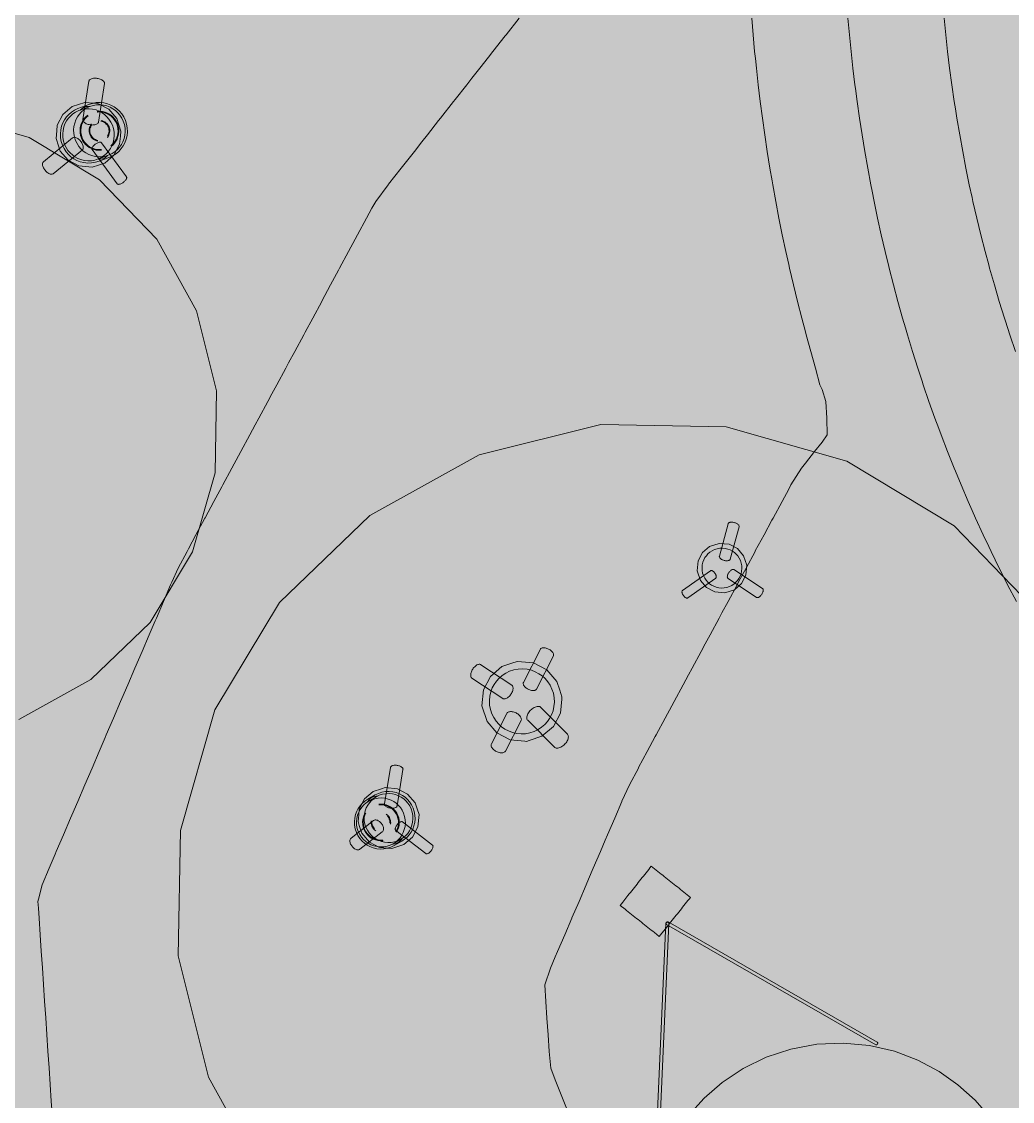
# Model space of a CAD drawing. Header units: millimetres. Extents: x -146962 to 322503, y -183624 to 284367.
# Drawn here: x 102194 to 108137, y 40599 to 47079 of the extents above; entities that cross this region are included whole.
import ezdxf

# ---------------------------------------------------------------- set-up
doc = ezdxf.new("R2010")
doc.units = ezdxf.units.MM
doc.layers.add('06_部屋の色', color=8, linetype='Continuous', lineweight=0)
doc.layers.add('30_敷地・外構', color=8, linetype='Continuous', lineweight=9)

msp = doc.modelspace()

# ---------------------------------------------------------------- hatches: boundary and pattern name
at = {"layer": '06_部屋の色', "true_color": 0xdde9cf}
msp.add_hatch(color=8, dxfattribs=at).paths.add_polyline_path([(83510.2, 29400.8), (83510.3, 31670.6), (83754.2, 32064.6), (83999.1, 32458.1), (84244.9, 32850.9), (84491.7, 33243.1), (84739.4, 33634.8), (84988.1, 34025.8), (85237.8, 34416.3), (85488.3, 34806.1), (85739.9, 35195.3), (85992.4, 35583.9), (86245.8, 35971.8), (86500.2, 36359.2), (86755.5, 36745.9), (87011.8, 37132), (87269, 37517.5), (87527.2, 37902.4), (87786.3, 38286.6), (88046.3, 38670.2), (88307.2, 39053.2), (88569.1, 39435.5), (88832, 39817.2), (89095.7, 40198.2), (89360.4, 40578.6), (89626, 40958.3), (89892.5, 41337.4), (90160, 41715.9), (90428.4, 42093.7), (90697.7, 42470.8), (90967.9, 42847.3), (91239, 43223.1), (91511.1, 43598.3), (91784.1, 43972.8), (92058, 44346.6), (92332.7, 44719.7), (92608.4, 45092.2), (92885.1, 45464), (93162.6, 45835.2), (93441, 46205.6), (93720.3, 46575.4), (94000.5, 46944.5), (94281.7, 47312.9), (94563.7, 47680.6), (94846.6, 48047.7), (95130.4, 48414), (95415.1, 48779.7), (95700.7, 49144.6), (95987.2, 49508.9), (96274.5, 49872.4), (96562.8, 50235.3), (96851.9, 50597.4), (97142, 50958.9), (97432.9, 51319.6), (97724.6, 51679.7), (98017.3, 52039), (98310.8, 52397.6), (98605.2, 52755.5), (98900.5, 53112.6), (99196.7, 53469.1), (99493.7, 53824.8), (99791.6, 54179.8), (100090.3, 54534), (100389.9, 54887.6), (100690.4, 55240.4), (100991.8, 55592.4), (101293.9, 55943.8), (101597, 56294.4), (101900.9, 56644.2), (102205.6, 56993.3), (102511.3, 57341.7), (102817.7, 57689.3), (103125, 58036.2), (103433.2, 58382.3), (103742.1, 58727.7), (104052, 59072.3), (104362.6, 59416.2), (104674.1, 59759.3), (104986.5, 60101.6), (105299.7, 60443.2), (105613.7, 60784), (105928.5, 61124.1), (106244.2, 61463.4), (106560.7, 61801.9), (106878, 62139.6), (107196.1, 62476.6), (107515.1, 62812.7), (107834.9, 63148.1), (108155.5, 63482.8), (108476.9, 63816.6), (108799.1, 64149.7), (109122.2, 64481.9), (109446, 64813.4), (109770.7, 65144.1), (110096.1, 65474), (110422.4, 65803.1), (110749.4, 66131.4), (111077.3, 66458.9), (111406, 66785.6), (111735.4, 67111.5), (112065.7, 67436.6), (112396.7, 67760.9), (112728.6, 68084.4), (113061.2, 68407.1), (113394.6, 68728.9), (113728.8, 69050), (114063.8, 69370.2), (114399.5, 69689.6), (114736, 70008.2), (115073.4, 70326), (115411.4, 70642.9), (115750.3, 70959.1), (116089.9, 71274.4), (116430.3, 71588.8), (116771.5, 71902.5), (117113.4, 72215.3), (117456.1, 72527.2), (117799.5, 72838.4), (118596.9, 72838.3), (118594.5, 29398.9)])
at = {"layer": '30_敷地・外構', "true_color": 0xcfe0b8}
for points in [[(100792.6, 46408.3), (101271.4, 46527.7), (101764.7, 46519.1), (102239, 46383.1), (102661.9, 46129), (103004.6, 45774.1), (103243.8, 45342.5), (103363.2, 44863.8), (103354.6, 44370.5), (103218.6, 43896.2), (102964.5, 43473.3), (102609.5, 43130.6), (102178, 42891.4), (101699.3, 42772), (101206, 42780.6), (100731.7, 42916.6), (100308.8, 43170.7), (99966, 43525.6), (99726.8, 43957.2), (99607.5, 44435.9), (99616.1, 44929.2), (99752.1, 45403.5), (100006.2, 45826.4), (100361.1, 46169.1)], [(104282.1, 44114.7), (104939.6, 44479.2), (105669.1, 44661.1), (106420.9, 44648), (107143.6, 44440.7), (107788, 44053.5), (108310.3, 43512.7), (108674.8, 42855.1), (108856.7, 42125.6), (108843.5, 41373.9), (108636.3, 40651.2), (108249.1, 40006.8), (107708.3, 39484.5), (107050.7, 39120), (106321.2, 38938.1), (105569.5, 38951.2), (104846.8, 39158.5), (104202.3, 39545.7), (103680.1, 40086.5), (103315.6, 40744.1), (103133.7, 41473.6), (103146.8, 42225.3), (103354, 42948), (103741.3, 43592.4)], [(105846.6, 41853.8), (105854.4, 41863.6), (105862.2, 41873.4), (105870, 41883.2), (105877.8, 41893), (105885.6, 41902.8), (105893.3, 41912.5), (105901.1, 41922.3), (105908.9, 41932.1), (105916.7, 41941.9), (105924.5, 41951.7), (105955.6, 41990.8), (105963.4, 42000.6), (105971.1, 42010.4), (106000.5, 41987), (106010.3, 41979.2), (106020.1, 41971.5), (106029.8, 41963.7), (106039.6, 41955.9), (106049.4, 41948.1), (106059.2, 41940.3), (106069, 41932.5), (106078.8, 41924.8), (106088.5, 41917), (106098.3, 41909.2), (106108.1, 41901.4), (106117.9, 41893.6), (106127.7, 41885.9), (106137.5, 41878.1), (106147.2, 41870.3), (106157, 41862.5), (106166.8, 41854.7), (106176.6, 41847), (106205.9, 41823.6), (106198.2, 41813.8), (106190.4, 41804), (106159.2, 41764.9), (106151.5, 41755.1), (106143.7, 41745.3), (106135.9, 41735.6), (106128.1, 41725.8), (106120.3, 41716), (106112.6, 41706.2), (106104.8, 41696.4), (106097, 41686.7), (106089.2, 41676.9), (106081.4, 41667.1), (106073.6, 41657.3), (106065.9, 41647.5), (106034.7, 41608.4), (106027, 41598.6), (106019.2, 41588.8), (105989.8, 41612.2), (105980, 41620), (105970.3, 41627.7), (105960.5, 41635.5), (105950.7, 41643.3), (105940.9, 41651.1), (105931.1, 41658.9), (105921.4, 41666.6), (105911.6, 41674.4), (105901.8, 41682.2), (105892, 41690), (105882.2, 41697.8), (105872.4, 41705.5), (105862.7, 41713.3), (105852.9, 41721.1), (105843.1, 41728.9), (105833.3, 41736.7), (105823.5, 41744.5), (105813.7, 41752.2), (105784.4, 41775.6), (105792.2, 41785.4), (105800, 41795.1), (105831.1, 41834.3), (105838.9, 41844.1)]]:
    msp.add_hatch(color=8, dxfattribs=at).paths.add_polyline_path(points)

# ---------------------------------------------------------------- linework, layer by layer
at = {"layer": '30_敷地・外構'}
for points in [[(102379, 40499.8), (102372.3, 40599.8), (102365.7, 40699.8), (102359, 40799.8), (102352.3, 40899.8), (102345.7, 40999.8), (102339, 41099.8), (102332.3, 41199.8), (102325.7, 41299.8), (102319, 41399.8), (102312.4, 41499.8), (102305.7, 41599.8), (102299, 41699.8), (102295.2, 41758), (102292.4, 41799.8), (102295.2, 41812.1), (102316.8, 41899.8), (102359.6, 41999.8), (102395.2, 42082.7), (102402.5, 42099.8), (102445.4, 42199.8), (102488.2, 42299.8), (102495.2, 42316), (102531.1, 42399.8), (102574, 42499.8), (102595.2, 42549.4), (102616.8, 42599.8), (102659.7, 42699.8), (102695.2, 42782.7), (102702.5, 42799.8), (102745.4, 42899.8), (102788.3, 42999.8), (102795.2, 43016), (102831.1, 43099.8), (102874, 43199.8), (102895.2, 43249.3), (102916.9, 43299.8), (102959.7, 43399.8), (102995.3, 43482.7), (103002.6, 43499.8), (103045.4, 43599.8), (103088.3, 43699.8), (103095.3, 43716), (103132.7, 43799.8), (103186.5, 43899.7), (103195.3, 43916.1), (103240.3, 43999.7), (103294.2, 44099.7), (103295.3, 44101.8), (103348, 44199.7), (103395.3, 44287.5), (103401.9, 44299.7), (103455.7, 44399.7), (103495.3, 44473.2), (103509.6, 44499.7), (103563.4, 44599.7), (103595.3, 44658.9), (103617.3, 44699.7), (103671.2, 44799.7), (103695.3, 44844.6), (103725, 44899.7), (103778.9, 44999.7), (103795.3, 45030.3), (103832.7, 45099.7), (103886.6, 45199.7), (103895.4, 45216), (103940.4, 45299.7), (103994.3, 45399.7), (103995.4, 45401.8), (104048.1, 45499.7), (104095.4, 45587.5), (104102, 45599.7), (104155.8, 45699.7), (104195.4, 45773.2), (104209.7, 45799.7), (104263.5, 45899.7), (104295.4, 45958.9), (104318.7, 45999.7), (104392.9, 46099.7), (104395.4, 46102.9), (104471.4, 46199.7), (104495.4, 46230.2), (104550, 46299.7), (104595.4, 46357.4), (104628.6, 46399.7), (104695.4, 46484.7), (104707.2, 46499.7), (104785.8, 46599.7), (104795.4, 46612), (104864.3, 46699.7), (104895.4, 46739.2), (104942.9, 46799.7), (104995.4, 46866.5), (105021.5, 46899.6), (105095.5, 46993.8), (105100.1, 46999.6), (105178.6, 47099.6)], [(105486.5, 40499.6), (105446.6, 40599.6), (105406.6, 40699.6), (105395.1, 40728.3), (105367.8, 40799.6), (105359, 40899.6), (105352.3, 40999.6), (105345.7, 41099.6), (105339, 41199.6), (105332.3, 41299.6), (105366.4, 41399.6), (105395.1, 41466.8), (105409.2, 41499.6), (105452.1, 41599.6), (105495, 41699.6), (105495.2, 41700.1), (105537.8, 41799.6), (105580.7, 41899.6), (105595.2, 41933.4), (105623.5, 41999.6), (105666.4, 42099.6), (105695.2, 42166.7), (105709.3, 42199.6), (105752.1, 42299.6), (105795, 42399.6), (105795.2, 42400.1), (105839.8, 42499.6), (105893.7, 42599.6), (105895.2, 42602.4), (105947.5, 42699.6), (105995.2, 42788.1), (106001.4, 42799.6), (106055.2, 42899.6), (106095.2, 42973.9), (106109.1, 42999.6), (106162.9, 43099.6), (106195.2, 43159.6), (106216.8, 43199.6), (106270.6, 43299.6), (106295.2, 43345.3), (106324.5, 43399.6), (106378.3, 43499.6), (106395.3, 43531), (106432.2, 43599.6), (106486, 43699.6), (106495.3, 43716.7), (106539.9, 43799.6), (106593.8, 43899.6), (106595.3, 43902.4), (106647.6, 43999.6), (106695.3, 44088.1), (106701.5, 44099.6), (106755.3, 44199.6), (106795.3, 44273.8), (106809.2, 44299.5), (106872.3, 44399.5), (106895.3, 44428.8), (106950.9, 44499.5), (106995.3, 44556.1), (107026.7, 44599.5), (107023.9, 44699.5), (107017.4, 44799.5), (106995.3, 44870.5), (106982.2, 44899.5), (106956.4, 44999.5), (106927.6, 45099.5), (106899.9, 45199.5), (106895.4, 45216.7), (106873.4, 45299.5), (106847.9, 45399.5), (106823.5, 45499.5), (106800.3, 45599.5), (106795.4, 45621.4), (106778, 45699.6), (106756.9, 45799.6), (106736.7, 45899.6), (106717.7, 45999.6), (106699.6, 46099.6), (106695.4, 46124.1), (106682.6, 46199.6), (106666.5, 46299.6), (106651.5, 46399.6), (106637.5, 46499.6), (106624.5, 46599.6), (106612.4, 46699.6), (106601.4, 46799.6), (106595.4, 46858.3), (106591.3, 46899.6), (106582.2, 46999.6), (106574, 47099.6)], [(108161, 43599.5), (108108.6, 43699.5), (108095.3, 43725.7), (108058.1, 43799.5), (108009.1, 43899.5), (107995.3, 43928.4), (107961.7, 43999.5), (107916, 44099.5), (107895.3, 44146), (107871.8, 44199.5), (107829, 44299.5), (107795.3, 44381.1), (107787.8, 44399.5), (107748, 44499.5), (107709.6, 44599.5), (107695.3, 44637.9), (107672.6, 44699.5), (107636.9, 44799.5), (107602.6, 44899.5), (107595.3, 44921.4), (107569.6, 44999.5), (107537.9, 45099.5), (107507.4, 45199.5), (107495.4, 45240.8), (107478.3, 45299.5), (107450.3, 45399.5), (107423.6, 45499.5), (107398, 45599.5), (107395.4, 45610.2), (107373.6, 45699.5), (107350.5, 45799.5), (107328.4, 45899.5), (107307.5, 45999.5), (107295.4, 46060.9), (107287.8, 46099.5), (107269.2, 46199.5), (107251.7, 46299.5), (107235.3, 46399.5), (107220, 46499.5), (107205.7, 46599.5), (107195.4, 46678), (107192.6, 46699.5), (107180.5, 46799.5), (107169.6, 46899.5), (107159.6, 46999.5), (107150.8, 47099.5)], [(108156.1, 45099.5), (108122.2, 45199.5), (108095.4, 45282.1), (108089.7, 45299.5), (108058.7, 45399.5), (108029, 45499.5), (108000.7, 45599.5), (107995.4, 45619.2), (107973.8, 45699.5), (107948.1, 45799.5), (107923.8, 45899.5), (107900.7, 45999.5), (107895.4, 46023.6), (107878.9, 46099.5), (107858.3, 46199.5), (107839, 46299.5), (107821, 46399.5), (107804.1, 46499.5), (107795.4, 46554.9), (107788.5, 46599.5), (107774, 46699.5), (107760.8, 46799.5), (107748.7, 46899.5), (107737.8, 46999.5), (107728, 47099.5)], [(102593.5, 46462), (102587.8, 46463.9), (102582.4, 46466.2), (102577.3, 46468.8), (102572.8, 46471.8), (102568.9, 46475), (102565.9, 46478.3), (102563.6, 46481.7), (102562.2, 46485), (102561.6, 46488.1), (102561.7, 46491.1), (102597.9, 46721.3), (102598.7, 46724.2), (102600.2, 46727), (102602.5, 46729.7), (102605.7, 46732.2), (102609.6, 46734.5), (102614.3, 46736.3), (102619.5, 46737.7), (102625.1, 46738.7), (102631, 46739.2), (102637, 46739.3), (102642.8, 46738.9), (102648.5, 46738.2), (102654.1, 46737.2), (102659.8, 46735.7), (102665.5, 46733.8), (102670.9, 46731.5), (102676, 46728.9), (102680.5, 46725.9), (102684.4, 46722.7), (102687.4, 46719.4), (102689.7, 46716.1), (102691.1, 46712.7), (102691.7, 46709.6), (102691.6, 46706.6), (102655.4, 46476.4), (102654.6, 46473.5), (102653.1, 46470.7), (102650.8, 46468), (102647.6, 46465.5), (102643.7, 46463.3), (102639, 46461.4), (102633.8, 46460), (102628.2, 46459), (102622.3, 46458.5), (102616.3, 46458.4), (102610.5, 46458.8), (102604.8, 46459.5), (102599.2, 46460.5), (102593.5, 46462)], [(102442.4, 46521.5), (102498, 46569.3), (102573.3, 46594), (102652.3, 46586.8), (102717.1, 46552.8), (102764.9, 46497.2), (102764.9, 46497.2), (102789.7, 46421.9), (102786.9, 46391.9), (102782.5, 46342.9), (102748.4, 46278.1), (102692.9, 46230.3), (102617.5, 46205.5), (102538.6, 46212.7), (102538.6, 46212.7), (102473.7, 46246.8), (102425.9, 46302.3), (102415.6, 46333.8), (102401.2, 46377.7), (102405.3, 46423.4), (102408.4, 46456.6), (102442.4, 46521.5)], [(102434.6, 46450.7), (102442.4, 46471.3), (102452.3, 46490.1), (102464, 46506.7), (102477.6, 46521.8), (102493.5, 46535.7), (102511.8, 46547.7), (102532.1, 46557.5), (102597.5, 46581.4), (102619.3, 46588.4), (102642.1, 46592.5), (102665.3, 46593.3), (102688.1, 46590.9), (102710, 46585.6), (102730.5, 46577.6), (102749.2, 46567.4), (102765.8, 46555.5), (102780.8, 46541.6), (102794.7, 46525.4), (102806.8, 46506.8), (102816.7, 46486.3), (102823.8, 46464.3), (102828, 46441.2), (102829, 46417.9), (102826.8, 46394.8), (102821.7, 46372.7), (102814, 46352.1), (102804, 46333.3), (102792.3, 46316.7), (102778.8, 46301.6), (102762.8, 46287.7), (102744.5, 46275.7), (102724.3, 46265.9), (102658.8, 46242), (102637, 46235), (102614.2, 46230.9), (102591.1, 46230.1), (102568.2, 46232.5), (102546.3, 46237.8), (102525.8, 46245.8), (102507.1, 46256), (102490.5, 46267.9), (102475.5, 46281.8), (102461.6, 46298), (102449.5, 46316.6), (102439.7, 46337.1), (102432.5, 46359.1), (102428.3, 46382.2), (102427.3, 46405.5), (102429.5, 46428.6), (102434.6, 46450.7)], [(102474.5, 46498.2), (102487, 46512), (102501.7, 46524.8), (102518.5, 46535.9), (102537.1, 46544.9), (102602.6, 46568.7), (102622.7, 46575.2), (102643.6, 46578.9), (102664.9, 46579.7), (102685.9, 46577.5), (102706.1, 46572.6), (102725, 46565.3), (102742.1, 46555.9), (102757.4, 46544.9), (102771.2, 46532.2), (102784, 46517.2), (102795.1, 46500.2), (102804.2, 46481.3), (102810.8, 46461), (102814.6, 46439.8), (102815.6, 46418.3), (102813.6, 46397.1), (102808.9, 46376.8), (102801.7, 46357.8), (102792.6, 46340.6), (102781.8, 46325.2), (102769.3, 46311.4), (102754.6, 46298.6), (102737.8, 46287.5), (102719.2, 46278.5), (102653.7, 46254.7), (102633.7, 46248.2), (102612.7, 46244.4), (102591.4, 46243.7), (102570.4, 46245.9), (102550.2, 46250.8), (102531.4, 46258.1), (102514.2, 46267.5), (102498.9, 46278.5), (102485.1, 46291.2), (102472.3, 46306.2), (102461.2, 46323.2), (102452.1, 46342.1), (102445.5, 46362.4), (102441.7, 46383.6), (102440.8, 46405.1), (102442.8, 46426.3), (102447.5, 46446.6), (102454.6, 46465.6), (102463.8, 46482.8), (102474.5, 46498.2)], [(102640.6, 46548.8), (102620.4, 46553.7), (102599.4, 46555.9), (102578.1, 46555.1), (102576.6, 46554.8), (102567.2, 46548.6), (102552.5, 46535.9), (102540, 46522), (102529.2, 46506.7), (102520.1, 46489.4), (102513, 46470.4), (102508.2, 46450.1), (102506.3, 46428.9), (102507.2, 46407.4), (102511, 46386.2), (102517.6, 46365.9), (102526.7, 46347), (102537.8, 46330), (102550.6, 46315), (102564.4, 46302.3), (102579.7, 46291.4), (102596.8, 46282), (102615.7, 46274.6), (102635.9, 46269.7), (102656.9, 46267.5), (102678.2, 46268.3), (102679.7, 46268.6), (102689.1, 46274.8), (102703.9, 46287.5), (102716.3, 46301.4), (102727.1, 46316.7), (102736.2, 46334), (102743.4, 46353), (102748.1, 46373.3), (102750.1, 46394.5), (102749.2, 46416), (102745.3, 46437.2), (102738.7, 46457.5), (102729.6, 46476.4), (102718.5, 46493.4), (102705.8, 46508.4), (102691.9, 46521.1), (102676.6, 46532), (102659.5, 46541.4), (102640.6, 46548.8)], [(102559, 46559.5), (102546.1, 46548.3), (102546.1, 46548.2), (102603.5, 46569.1), (102599.8, 46569.4), (102576.6, 46568.6), (102571.5, 46567.7), (102559, 46559.5)], [(102647.9, 46540.1), (102648.4, 46540.3), (102664.4, 46540.8), (102680.1, 46539.2), (102695.2, 46535.5), (102709.4, 46530), (102722.3, 46523), (102733.7, 46514.7), (102744.1, 46505.2), (102753.7, 46494), (102762, 46481.2), (102768.8, 46467), (102773.8, 46451.8), (102776.6, 46435.9), (102777.3, 46419.8), (102775.8, 46403.9), (102772.3, 46388.7), (102767, 46374.4), (102760.1, 46361.5), (102752, 46350), (102742.7, 46339.6), (102731.6, 46330), (102731.2, 46329.9), (102742.2, 46339.4), (102751.6, 46349.8), (102759.6, 46361.3), (102766.5, 46374.3), (102771.9, 46388.5), (102775.4, 46403.7), (102776.9, 46419.6), (102776.2, 46435.8), (102773.3, 46451.7), (102768.4, 46466.9), (102761.6, 46481), (102753.2, 46493.8), (102743.7, 46505), (102733.3, 46514.6), (102721.8, 46522.8), (102708.9, 46529.8), (102694.8, 46535.4), (102679.7, 46539), (102663.9, 46540.7), (102647.9, 46540.1)], [(102648.4, 46536.1), (102648.8, 46536.3), (102664.2, 46536.8), (102679.5, 46535.3), (102694.1, 46531.7), (102707.8, 46526.4), (102720.2, 46519.6), (102731.2, 46511.6), (102741.3, 46502.4), (102750.5, 46491.6), (102758.6, 46479.2), (102765.2, 46465.6), (102769.9, 46450.9), (102772.7, 46435.5), (102773.4, 46419.9), (102771.9, 46404.6), (102768.5, 46389.9), (102763.4, 46376.1), (102756.7, 46363.6), (102748.9, 46352.5), (102739.9, 46342.5), (102729.2, 46333.2), (102728.8, 46333.1), (102739.5, 46342.3), (102748.5, 46352.3), (102756.3, 46363.4), (102762.9, 46375.9), (102768.1, 46389.7), (102771.5, 46404.4), (102772.9, 46419.8), (102772.3, 46435.4), (102769.5, 46450.7), (102764.7, 46465.4), (102758.1, 46479.1), (102750.1, 46491.4), (102740.8, 46502.3), (102730.8, 46511.5), (102719.8, 46519.4), (102707.3, 46526.2), (102693.6, 46531.5), (102679, 46535.1), (102663.8, 46536.7), (102648.4, 46536.1)], [(101764.7, 46519.1), (102239, 46383.1), (102661.9, 46129), (103004.6, 45774.1), (103243.8, 45342.5), (103363.2, 44863.8), (103354.6, 44370.5), (103218.6, 43896.2), (102964.5, 43473.3), (102609.5, 43130.6), (102178, 42891.4)], [(102562.2, 46485.9), (102570.2, 46497.4), (102579.6, 46507.8), (102590.6, 46517.4), (102591.1, 46517.5), (102580, 46508), (102570.7, 46497.6), (102562.6, 46486.1), (102555.7, 46473.1), (102550.4, 46458.9), (102546.8, 46443.6), (102545.4, 46427.7), (102546, 46411.6), (102548.9, 46395.7), (102553.9, 46380.5), (102560.7, 46366.3), (102569, 46353.6), (102578.6, 46342.3), (102589, 46332.8), (102600.4, 46324.6), (102613.3, 46317.5), (102627.4, 46312), (102642.6, 46308.3), (102658.3, 46306.7), (102674.3, 46307.3), (102673.9, 46307.1), (102657.9, 46306.5), (102642.1, 46308.2), (102627, 46311.9), (102612.9, 46317.4), (102600, 46324.4), (102588.5, 46332.6), (102578.2, 46342.2), (102568.6, 46353.4), (102560.2, 46366.2), (102553.4, 46380.3), (102548.5, 46395.6), (102545.6, 46411.5), (102544.9, 46427.6), (102546.4, 46443.5), (102549.9, 46458.7), (102555.3, 46473), (102562.2, 46485.9)], [(102558.9, 46471.3), (102565.5, 46483.8), (102573.3, 46494.9), (102582.4, 46504.9), (102593, 46514.2), (102593.5, 46514.3), (102582.8, 46505.1), (102573.7, 46495), (102566, 46483.9), (102559.3, 46471.4), (102554.2, 46457.7), (102550.8, 46443), (102549.3, 46427.6), (102550, 46412), (102552.8, 46396.7), (102557.5, 46382), (102564.1, 46368.3), (102572.2, 46356), (102581.4, 46345.1), (102591.5, 46335.9), (102602.5, 46328), (102614.9, 46321.2), (102628.6, 46315.8), (102643.2, 46312.3), (102658.4, 46310.7), (102673.9, 46311.2), (102673.4, 46311.1), (102658, 46310.5), (102642.8, 46312.1), (102628.2, 46315.7), (102614.5, 46321), (102602.1, 46327.8), (102591, 46335.7), (102581, 46345), (102571.7, 46355.8), (102563.7, 46368.1), (102557.1, 46381.8), (102552.3, 46396.5), (102549.5, 46411.9), (102548.9, 46427.4), (102550.3, 46442.8), (102553.7, 46457.5), (102558.9, 46471.3)], [(102601.7, 46442.3), (102604.6, 46449.9), (102608.2, 46456.8), (102612.5, 46463), (102613, 46463.1), (102608.7, 46457), (102605, 46450.1), (102602.2, 46442.5), (102600.3, 46434.4), (102599.5, 46425.9), (102599.9, 46417.3), (102601.4, 46408.8), (102604, 46400.7), (102607.7, 46393.1), (102612.1, 46386.3), (102617.2, 46380.3), (102622.8, 46375.3), (102628.9, 46370.9), (102635.7, 46367.1), (102643.3, 46364.2), (102651.3, 46362.2), (102650.9, 46362), (102642.8, 46364), (102635.3, 46367), (102628.4, 46370.7), (102622.3, 46375.1), (102616.8, 46380.2), (102611.7, 46386.2), (102607.2, 46393), (102603.6, 46400.5), (102600.9, 46408.7), (102599.4, 46417.1), (102599, 46425.7), (102599.8, 46434.2), (102601.7, 46442.3)], [(102691.8, 46473.3), (102697.5, 46469.2), (102702.7, 46464.4), (102707.4, 46458.8), (102711.6, 46452.4), (102715, 46445.4), (102717.5, 46437.8), (102718.9, 46429.8), (102719.3, 46421.8), (102718.5, 46413.9), (102716.7, 46406.2), (102714.1, 46399.1), (102710.6, 46392.7), (102710.2, 46392.5), (102713.6, 46399), (102716.3, 46406.1), (102718.1, 46413.7), (102718.8, 46421.6), (102718.5, 46429.7), (102717, 46437.6), (102714.6, 46445.2), (102711.2, 46452.3), (102707, 46458.7), (102702.2, 46464.3), (102697, 46469), (102691.3, 46473.1), (102684.9, 46476.6), (102677.8, 46479.4), (102670.3, 46481.2), (102670.7, 46481.4), (102678.3, 46479.6), (102685.3, 46476.8), (102691.8, 46473.3)], [(102671.4, 46485.3), (102679.4, 46483.4), (102687, 46480.4), (102693.8, 46476.7), (102699.9, 46472.3), (102705.5, 46467.2), (102710.6, 46461.2), (102715, 46454.4), (102718.7, 46446.9), (102721.3, 46438.7), (102722.8, 46430.3), (102723.2, 46421.7), (102722.4, 46413.2), (102720.5, 46405), (102717.7, 46397.5), (102714, 46390.5), (102709.7, 46384.4), (102709.3, 46384.3), (102713.6, 46390.4), (102717.2, 46397.3), (102720.1, 46404.9), (102722, 46413), (102722.8, 46421.5), (102722.4, 46430.1), (102720.9, 46438.6), (102718.2, 46446.7), (102714.6, 46454.2), (102710.1, 46461.1), (102705, 46467), (102699.5, 46472.1), (102693.4, 46476.5), (102686.5, 46480.3), (102679, 46483.2), (102670.9, 46485.2), (102671.4, 46485.3)], [(102603.7, 46433.5), (102605.5, 46441.1), (102608.2, 46448.2), (102611.6, 46454.7), (102612.1, 46454.9), (102608.6, 46448.4), (102606, 46441.3), (102604.2, 46433.7), (102603.4, 46425.8), (102603.8, 46417.7), (102605.2, 46409.8), (102607.7, 46402.2), (102611.1, 46395.1), (102615.3, 46388.7), (102620, 46383.1), (102625.2, 46378.4), (102630.9, 46374.3), (102637.4, 46370.7), (102644.4, 46368), (102652, 46366.1), (102651.5, 46366), (102644, 46367.8), (102636.9, 46370.6), (102630.5, 46374.1), (102624.8, 46378.2), (102619.6, 46383), (102614.8, 46388.6), (102610.6, 46394.9), (102607.3, 46402), (102604.8, 46409.6), (102603.3, 46417.5), (102603, 46425.6), (102603.7, 46433.5)], [(102502.9, 46383.2), (102505.8, 46384.3), (102509.3, 46384.7), (102513.3, 46384.5), (102517.6, 46383.6), (102522.2, 46382), (102526.9, 46379.6), (102531.7, 46376.7), (102536.3, 46373.3), (102540.7, 46369.4), (102544.7, 46365.4), (102548.4, 46361.2), (102551.8, 46356.8), (102555, 46352), (102557.9, 46347), (102560.3, 46341.8), (102562.3, 46336.5), (102563.6, 46331.4), (102564.3, 46326.6), (102564.4, 46322.2), (102563.8, 46318.3), (102562.7, 46315), (102561, 46312.3), (102559, 46310.1), (102383.4, 46166.1), (102380.9, 46164.5), (102377.9, 46163.4), (102374.4, 46163), (102370.5, 46163.2), (102366.2, 46164.1), (102361.6, 46165.7), (102356.9, 46168), (102352.1, 46171), (102347.5, 46174.4), (102343.1, 46178.2), (102339.1, 46182.3), (102335.4, 46186.5), (102332, 46190.9), (102328.8, 46195.7), (102325.9, 46200.7), (102323.5, 46205.9), (102321.5, 46211.1), (102320.1, 46216.2), (102319.4, 46221.1), (102319.4, 46225.5), (102320, 46229.4), (102321.1, 46232.7), (102322.7, 46235.4), (102324.8, 46237.5), (102500.4, 46381.6), (102502.9, 46383.2)], [(102616.5, 46319.1), (102617.5, 46322.1), (102619.2, 46325.2), (102621.3, 46328.5), (102623.9, 46331.8), (102626.8, 46335), (102629.9, 46338.1), (102633.2, 46340.9), (102636.5, 46343.5), (102640, 46345.9), (102643.7, 46348.1), (102647.6, 46350.2), (102651.5, 46352), (102655.5, 46353.5), (102659.2, 46354.5), (102662.7, 46355.1), (102665.8, 46355.2), (102668.6, 46354.9), (102670.8, 46354.2), (102672.6, 46353.2), (102673.9, 46351.8), (102823.4, 46147.2), (102824.2, 46145.5), (102824.7, 46143.5), (102824.7, 46141.2), (102824.1, 46138.5), (102823.1, 46135.5), (102821.4, 46132.4), (102819.3, 46129.1), (102816.7, 46125.8), (102813.8, 46122.6), (102810.7, 46119.6), (102807.4, 46116.7), (102804.1, 46114.1), (102800.6, 46111.7), (102796.9, 46109.5), (102793, 46107.4), (102789.1, 46105.6), (102785.1, 46104.2), (102781.4, 46103.1), (102777.9, 46102.5), (102774.8, 46102.4), (102772, 46102.7), (102769.8, 46103.4), (102768, 46104.5), (102766.7, 46105.8), (102617.2, 46310.5), (102616.4, 46312.1), (102615.9, 46314.1), (102615.9, 46316.5), (102616.5, 46319.1)], [(102652.8, 46254.3), (102656.5, 46254), (102679.7, 46254.8), (102684.9, 46255.7), (102697.3, 46263.9), (102710.2, 46275.1), (102710.2, 46275.2), (102652.8, 46254.3)], [(104282.1, 44114.7), (104939.6, 44479.2), (105669.1, 44661.1), (106420.9, 44648), (107143.6, 44440.7), (107788, 44053.5), (108310.3, 43512.7), (108674.8, 42855.1), (108856.7, 42125.6), (108843.5, 41373.9), (108636.3, 40651.2), (108249.1, 40006.8)], [(103680.1, 40086.5), (103315.6, 40744.1), (103133.7, 41473.6), (103146.8, 42225.3), (103354, 42948), (103741.3, 43592.4), (104282.1, 44114.7)], [(106403.8, 43846.7), (106399.9, 43848.2), (106396, 43850), (106392.4, 43852), (106389, 43854.3), (106386, 43856.7), (106383.5, 43859.2), (106381.6, 43861.8), (106380.3, 43864.3), (106379.6, 43866.8), (106379.4, 43869.1), (106379.7, 43871.1), (106432.2, 44065.1), (106433, 44067.1), (106434.3, 44068.9), (106436.1, 44070.7), (106438.6, 44072.2), (106441.5, 44073.4), (106444.9, 44074.4), (106448.7, 44075), (106452.8, 44075.2), (106457, 44075.1), (106461.2, 44074.7), (106465.4, 44074), (106469.3, 44073.1), (106473.2, 44071.9), (106477.1, 44070.4), (106481, 44068.6), (106484.7, 44066.6), (106488.1, 44064.3), (106491, 44061.9), (106493.5, 44059.4), (106495.4, 44056.8), (106496.7, 44054.3), (106497.5, 44051.8), (106497.7, 44049.6), (106497.4, 44047.5), (106444.8, 43853.5), (106444.1, 43851.5), (106442.8, 43849.7), (106440.9, 43847.9), (106438.5, 43846.4), (106435.5, 43845.2), (106432.1, 43844.2), (106428.3, 43843.6), (106424.2, 43843.4), (106420, 43843.5), (106415.8, 43843.9), (106411.7, 43844.6), (106407.7, 43845.5), (106403.8, 43846.7)], [(106320.7, 43929.2), (106378.4, 43948.1), (106438.7, 43942.6), (106488.3, 43916.6), (106524.9, 43874.1), (106524.9, 43874.1), (106543.8, 43816.5), (106540.4, 43779.4), (106538.3, 43756.1), (106512.3, 43706.5), (106469.8, 43670), (106412.2, 43651), (106351.8, 43656.5), (106302.2, 43682.6), (106265.7, 43725), (106246.7, 43782.6), (106252.2, 43843), (106278.3, 43892.6), (106320.7, 43929.2)], [(106293.4, 43862.2), (106301.7, 43874), (106311.3, 43884.7), (106322.7, 43894.6), (106335.7, 43903.3), (106350, 43910.3), (106365.5, 43915.4), (106381.7, 43918.4), (106398.2, 43919.1), (106414.4, 43917.6), (106430, 43914), (106444.6, 43908.5), (106457.9, 43901.5), (106469.7, 43893.2), (106480.5, 43883.5), (106490.3, 43872.2), (106499, 43859.2), (106506, 43844.8), (106511.1, 43829.3), (106514.1, 43813.1), (106514.8, 43796.7), (106513.3, 43780.4), (106509.7, 43764.8), (106504.2, 43750.2), (106497.2, 43736.9), (106488.9, 43725.1), (106479.2, 43714.4), (106467.9, 43704.5), (106454.9, 43695.9), (106440.5, 43688.9), (106425, 43683.7), (106408.8, 43680.7), (106392.4, 43680), (106376.1, 43681.5), (106360.5, 43685.1), (106345.9, 43690.6), (106332.6, 43697.7), (106320.8, 43706), (106310.1, 43715.6), (106300.2, 43727), (106291.6, 43739.9), (106284.6, 43754.3), (106279.4, 43769.8), (106276.4, 43786), (106275.7, 43802.5), (106277.2, 43818.7), (106280.8, 43834.3), (106286.3, 43848.9), (106293.4, 43862.2)], [(106155.1, 43658), (106155.5, 43660.1), (106156.2, 43662), (106157.1, 43663.4), (106158.2, 43664.4), (106326.6, 43784), (106328, 43784.8), (106329.6, 43785.2), (106331.5, 43785.2), (106333.7, 43784.8), (106336.1, 43784), (106338.6, 43782.8), (106341.1, 43781.2), (106343.7, 43779.2), (106346.2, 43777), (106348.6, 43774.5), (106350.8, 43771.9), (106352.7, 43769.3), (106354.5, 43766.6), (106356.2, 43763.7), (106357.8, 43760.7), (106359.1, 43757.6), (106360.1, 43754.5), (106360.8, 43751.5), (106361.1, 43748.8), (106361.1, 43746.3), (106360.7, 43744.1), (106360.1, 43742.3), (106359.1, 43740.9), (106358, 43739.8), (106189.6, 43620.2), (106188.3, 43619.5), (106186.6, 43619.1), (106184.7, 43619.1), (106182.5, 43619.4), (106180.2, 43620.2), (106177.7, 43621.5), (106175.1, 43623.1), (106172.5, 43625.1), (106170, 43627.3), (106167.6, 43629.7), (106165.5, 43632.3), (106163.5, 43634.9), (106161.7, 43637.6), (106160, 43640.5), (106158.5, 43643.6), (106157.2, 43646.7), (106156.1, 43649.7), (106155.5, 43652.7), (106155.1, 43655.5), (106155.1, 43658)], [(106427.1, 43747.6), (106427.4, 43751), (106428, 43754.6), (106429, 43758.3), (106430.4, 43762.1), (106432.1, 43765.8), (106434, 43769.3), (106436, 43772.6), (106438.2, 43775.8), (106440.8, 43778.9), (106443.5, 43781.9), (106446.4, 43784.6), (106449.5, 43787), (106452.5, 43789), (106455.5, 43790.5), (106458.4, 43791.5), (106461.1, 43791.9), (106463.4, 43791.9), (106465.5, 43791.4), (106467.3, 43790.5), (106637.7, 43677.6), (106639.2, 43676.3), (106640.5, 43674.6), (106641.5, 43672.4), (106642.1, 43669.8), (106642.3, 43666.8), (106642, 43663.4), (106641.4, 43659.8), (106640.4, 43656.1), (106639, 43652.3), (106637.3, 43648.6), (106635.4, 43645.1), (106633.4, 43641.8), (106631.2, 43638.6), (106628.7, 43635.5), (106625.9, 43632.6), (106623, 43629.8), (106619.9, 43627.4), (106616.9, 43625.4), (106613.9, 43623.9), (106611, 43622.9), (106608.3, 43622.5), (106606, 43622.5), (106603.9, 43623), (106602.1, 43623.9), (106431.7, 43736.8), (106430.2, 43738.1), (106428.9, 43739.8), (106428, 43742), (106427.4, 43744.6), (106427.1, 43747.6)], [(105306, 43313.3), (105307.5, 43315.6), (105309.7, 43317.6), (105312.5, 43319.4), (105316, 43320.7), (105320.1, 43321.5), (105324.7, 43321.8), (105329.7, 43321.5), (105334.9, 43320.8), (105340.3, 43319.5), (105345.5, 43317.8), (105350.6, 43315.8), (105355.4, 43313.6), (105360, 43311), (105364.6, 43308.1), (105369.1, 43304.8), (105373.2, 43301.2), (105376.9, 43297.5), (105380, 43293.6), (105382.5, 43289.6), (105384.2, 43285.8), (105385.2, 43282.2), (105385.5, 43278.9), (105385.1, 43276), (105384.2, 43273.4), (105282.1, 43073.2), (105280.5, 43070.9), (105278.4, 43068.9), (105275.5, 43067.2), (105272, 43065.9), (105267.9, 43065), (105263.3, 43064.8), (105258.3, 43065), (105253.1, 43065.8), (105247.7, 43067), (105242.5, 43068.7), (105237.4, 43070.7), (105232.6, 43072.9), (105228, 43075.5), (105223.4, 43078.4), (105219, 43081.7), (105214.8, 43085.3), (105211.1, 43089.1), (105208, 43093), (105205.5, 43096.9), (105203.8, 43100.7), (105202.8, 43104.3), (105202.5, 43107.6), (105202.9, 43110.5), (105203.8, 43113.1), (105306, 43313.3)], [(104887.9, 43155.7), (104888, 43160.9), (104888.8, 43166.4), (104890.2, 43172.1), (104892.2, 43177.9), (104894.6, 43183.5), (104897.4, 43188.8), (104900.5, 43193.8), (104903.8, 43198.6), (104907.7, 43203.3), (104911.9, 43207.7), (104916.4, 43211.8), (104921.1, 43215.4), (104925.8, 43218.3), (104930.5, 43220.4), (104935, 43221.8), (104939.2, 43222.4), (104943, 43222.2), (104946.4, 43221.4), (104949.2, 43219.9), (105134.3, 43098), (105136.7, 43096), (105138.9, 43093.2), (105140.5, 43089.8), (105141.6, 43085.7), (105142.2, 43081), (105142, 43075.9), (105141.2, 43070.3), (105139.8, 43064.6), (105137.9, 43058.9), (105135.4, 43053.3), (105132.6, 43047.9), (105129.6, 43042.9), (105126.2, 43038.1), (105122.4, 43033.4), (105118.2, 43029), (105113.7, 43024.9), (105109, 43021.3), (105104.2, 43018.4), (105099.5, 43016.3), (105095, 43014.9), (105090.8, 43014.3), (105087, 43014.5), (105083.6, 43015.3), (105080.8, 43016.8), (104895.7, 43138.7), (104893.3, 43140.8), (104891.2, 43143.5), (104889.5, 43146.9), (104888.4, 43151), (104887.9, 43155.7)], [(105074.8, 43209), (105147.1, 43232.8), (105167.9, 43239.6), (105265.4, 43230.7), (105345.6, 43188.6), (105404.6, 43120), (105422.1, 43066.8), (105435.2, 43027), (105433.9, 43012.7), (105426.3, 42929.4), (105384.2, 42849.3), (105315.6, 42790.3), (105239.1, 42765.1), (105222.6, 42759.7), (105211.8, 42760.7), (105125, 42768.6), (105044.9, 42810.6), (104985.9, 42879.2), (104955.3, 42972.3), (104964.2, 43069.8), (105006.2, 43150), (105074.8, 43209)], [(105029.1, 43101.8), (105042.6, 43121), (105058.3, 43138.5), (105076.9, 43154.6), (105098, 43168.7), (105121.5, 43180.2), (105146.7, 43188.5), (105173.2, 43193.4), (105200, 43194.6), (105226.5, 43192.1), (105251.9, 43186.2), (105275.7, 43177.3), (105297.4, 43165.7), (105316.6, 43152.2), (105334.1, 43136.5), (105350.2, 43118), (105364.3, 43096.8), (105375.7, 43073.4), (105384.1, 43048.1), (105389, 43021.7), (105390.2, 42994.9), (105387.7, 42968.4), (105381.8, 42942.9), (105372.8, 42919.2), (105361.3, 42897.5), (105347.8, 42878.2), (105332.1, 42860.8), (105313.6, 42844.7), (105292.4, 42830.6), (105269, 42819.1), (105243.7, 42810.8), (105217.3, 42805.9), (105190.5, 42804.7), (105164, 42807.2), (105138.5, 42813.1), (105114.8, 42822), (105093.1, 42833.5), (105073.8, 42847), (105056.4, 42862.7), (105040.3, 42881.3), (105026.2, 42902.4), (105014.7, 42925.9), (105006.4, 42951.1), (105001.5, 42977.6), (105000.3, 43004.4), (105002.8, 43030.9), (105008.7, 43056.3), (105017.6, 43080.1), (105029.1, 43101.8)], [(105224.2, 42901.8), (105224.7, 42907.2), (105226, 42913), (105228.1, 42919), (105231, 42925.1), (105234.5, 42931), (105238.5, 42936.7), (105242.8, 42942), (105247.4, 42946.9), (105252.3, 42951.4), (105257.7, 42955.7), (105263.4, 42959.6), (105269.4, 42963.1), (105275.5, 42965.9), (105281.5, 42967.9), (105287.3, 42969.2), (105292.7, 42969.6), (105297.6, 42969.2), (105301.9, 42968), (105305.5, 42966.2), (105308.3, 42963.8), (105468.4, 42802), (105470.7, 42799.1), (105472.5, 42795.5), (105473.6, 42791.2), (105474, 42786.3), (105473.5, 42780.9), (105472.2, 42775.1), (105470.1, 42769.1), (105467.2, 42763.1), (105463.7, 42757.1), (105459.7, 42751.4), (105455.4, 42746.1), (105450.8, 42741.3), (105445.9, 42736.7), (105440.6, 42732.4), (105434.8, 42728.5), (105428.8, 42725.1), (105422.7, 42722.3), (105416.7, 42720.2), (105410.9, 42719), (105405.5, 42718.6), (105400.6, 42719), (105396.3, 42720.1), (105392.8, 42722), (105389.9, 42724.3), (105229.8, 42886.1), (105227.5, 42889.1), (105225.7, 42892.7), (105224.6, 42896.9), (105224.2, 42901.8)], [(105010.7, 42734.4), (105010.5, 42738.2), (105011, 42741.7), (105012.2, 42744.8), (105105.2, 42927.6), (105106.9, 42930.4), (105109.4, 42932.9), (105112.7, 42935), (105116.6, 42936.7), (105121.2, 42937.8), (105126.3, 42938.4), (105131.8, 42938.3), (105137.6, 42937.6), (105143.4, 42936.4), (105149.2, 42934.7), (105154.7, 42932.6), (105159.9, 42930.2), (105164.9, 42927.4), (105169.9, 42924.2), (105174.7, 42920.5), (105179.1, 42916.5), (105183.1, 42912.2), (105186.4, 42907.8), (105188.9, 42903.4), (105190.7, 42899), (105191.7, 42894.8), (105191.8, 42891), (105191.3, 42887.5), (105190.1, 42884.4), (105097.2, 42701.6), (105095.4, 42698.8), (105092.9, 42696.3), (105089.7, 42694.2), (105085.8, 42692.5), (105081.2, 42691.4), (105076.1, 42690.8), (105070.6, 42690.9), (105064.8, 42691.6), (105058.9, 42692.8), (105053.2, 42694.5), (105047.6, 42696.6), (105042.4, 42699), (105037.4, 42701.8), (105032.4, 42705), (105027.7, 42708.7), (105023.2, 42712.7), (105019.3, 42716.9), (105016, 42721.4), (105013.4, 42725.8), (105011.6, 42730.2), (105010.7, 42734.4)], [(104414.4, 42358.7), (104409.7, 42359.1), (104405.1, 42359.7), (104400.5, 42360.6), (104395.9, 42361.8), (104391.4, 42363.3), (104387, 42365.2), (104382.9, 42367.3), (104379.2, 42369.6), (104376.1, 42372.2), (104373.6, 42374.8), (104371.8, 42377.5), (104370.7, 42380.1), (104370.2, 42382.5), (104370.3, 42384.9), (104406.3, 42603), (104406.9, 42605.3), (104408.2, 42607.5), (104410.1, 42609.6), (104412.6, 42611.5), (104415.8, 42613.2), (104419.6, 42614.6), (104423.8, 42615.7), (104428.4, 42616.4), (104433.1, 42616.7), (104437.9, 42616.7), (104442.7, 42616.3), (104447.3, 42615.7), (104451.8, 42614.8), (104456.4, 42613.6), (104461, 42612.1), (104465.4, 42610.3), (104469.5, 42608.1), (104473.1, 42605.8), (104476.2, 42603.2), (104478.7, 42600.6), (104480.5, 42598), (104481.6, 42595.4), (104482.1, 42592.9), (104482, 42590.6), (104446.1, 42372.4), (104445.4, 42370.1), (104444.2, 42367.9), (104442.3, 42365.8), (104439.7, 42363.9), (104436.5, 42362.2), (104432.8, 42360.8), (104428.6, 42359.8), (104424, 42359.1), (104419.2, 42358.7), (104414.4, 42358.7)], [(104197.2, 42320.5), (104204.5, 42340), (104213.9, 42357.7), (104224.9, 42373.4), (104237.8, 42387.7), (104252.9, 42400.8), (104270.2, 42412.3), (104315.7, 42438.5), (104334.9, 42447.9), (104355.5, 42454.6), (104377.1, 42458.5), (104399, 42459.4), (104420.6, 42457.3), (104441.4, 42452.4), (104460.9, 42444.9), (104478.6, 42435.4), (104494.3, 42424.3), (104508.6, 42411.4), (104521.8, 42396.1), (104533.3, 42378.7), (104542.7, 42359.5), (104549.5, 42338.8), (104553.5, 42317.1), (104554.5, 42295.1), (104552.5, 42273.4), (104547.7, 42252.6), (104540.4, 42233.1), (104531, 42215.4), (104519.9, 42199.7), (104507.1, 42185.4), (104492, 42172.3), (104474.7, 42160.8), (104429.2, 42134.6), (104410, 42125.2), (104389.4, 42118.5), (104367.8, 42114.6), (104345.9, 42113.7), (104324.2, 42115.8), (104303.4, 42120.7), (104284, 42128.1), (104266.3, 42137.7), (104250.5, 42148.8), (104236.3, 42161.7), (104223.1, 42177), (104211.6, 42194.3), (104202.2, 42213.6), (104195.4, 42234.3), (104191.4, 42256), (104190.4, 42278), (104192.4, 42299.7), (104197.2, 42320.5)], [(104246.7, 42378.5), (104260.6, 42390.6), (104276.5, 42401.1), (104322, 42427.4), (104339.7, 42436), (104358.7, 42442.2), (104378.5, 42445.8), (104398.7, 42446.6), (104418.6, 42444.7), (104437.7, 42440.1), (104455.6, 42433.3), (104471.9, 42424.6), (104486.4, 42414.3), (104499.5, 42402.4), (104511.6, 42388.4), (104522.2, 42372.4), (104530.9, 42354.7), (104537.2, 42335.6), (104540.8, 42315.7), (104541.7, 42295.5), (104539.9, 42275.5), (104535.5, 42256.3), (104528.8, 42238.4), (104520.1, 42222.2), (104510, 42207.7), (104498.2, 42194.6), (104484.2, 42182.5), (104468.3, 42171.9), (104422.8, 42145.7), (104405.2, 42137.1), (104386.2, 42130.9), (104366.3, 42127.3), (104346.2, 42126.5), (104326.3, 42128.4), (104307.1, 42132.9), (104289.2, 42139.8), (104273, 42148.5), (104258.5, 42158.8), (104245.3, 42170.7), (104233.2, 42184.7), (104222.6, 42200.7), (104214, 42218.4), (104207.7, 42237.5), (104204, 42257.4), (104203.1, 42277.6), (104205, 42297.6), (104209.4, 42316.7), (104216.1, 42334.6), (104224.8, 42350.9), (104234.9, 42365.4), (104246.7, 42378.5)], [(104251.2, 42414.2), (104303.5, 42459.2), (104352.9, 42475.4), (104374.4, 42482.5), (104448.7, 42475.7), (104509.7, 42443.7), (104554.7, 42391.4), (104567, 42354), (104578, 42320.5), (104571.2, 42246.2), (104539.2, 42185.1), (104486.9, 42140.2), (104416, 42116.9), (104341.7, 42123.6), (104280.6, 42155.7), (104235.7, 42208), (104220, 42255.6), (104212.4, 42278.9), (104216.1, 42319.8), (104219.1, 42353.2), (104251.2, 42414.2)], [(104392.2, 42413.9), (104373.1, 42418.4), (104353.2, 42420.3), (104333, 42419.5), (104313.2, 42415.9), (104300.2, 42411.7), (104292.2, 42404.8), (104280.4, 42391.7), (104270.3, 42377.2), (104261.6, 42360.9), (104254.9, 42343), (104250.5, 42323.9), (104248.6, 42303.9), (104249.5, 42283.7), (104253.2, 42263.7), (104259.5, 42244.7), (104268.1, 42226.9), (104278.7, 42210.9), (104290.8, 42196.9), (104304, 42185), (104318.5, 42174.8), (104334.8, 42166), (104352.6, 42159.2), (104371.8, 42154.7), (104391.7, 42152.7), (104411.9, 42153.6), (104431.7, 42157.1), (104444.7, 42161.4), (104452.6, 42168.3), (104464.5, 42181.4), (104474.6, 42195.9), (104483.2, 42212.2), (104490, 42230.1), (104494.4, 42249.2), (104496.2, 42269.2), (104495.3, 42289.4), (104491.7, 42309.4), (104485.4, 42328.4), (104476.7, 42346.1), (104466.1, 42362.1), (104454, 42376.2), (104440.9, 42388.1), (104426.4, 42398.3), (104410.1, 42407), (104392.2, 42413.9)], [(104283.3, 42414), (104270.4, 42399.7), (104267.2, 42395), (104267.2, 42395), (104276.5, 42401.1), (104322, 42427.4), (104331.1, 42431.8), (104331, 42432.1), (104310, 42428.3), (104293.7, 42423), (104283.3, 42414)], [(104336.9, 42382.8), (104337.2, 42383), (104352.3, 42383.6), (104367.2, 42382.2), (104381.6, 42378.8), (104395, 42373.6), (104407.2, 42367.1), (104418.1, 42359.4), (104427.9, 42350.5), (104437, 42340), (104445, 42328), (104451.4, 42314.7), (104456.2, 42300.4), (104458.9, 42285.4), (104459.6, 42270.3), (104458.2, 42255.3), (104454.9, 42240.9), (104449.8, 42227.5), (104443.4, 42215.3), (104443.1, 42215.1), (104449.6, 42227.3), (104454.6, 42240.8), (104457.9, 42255.1), (104459.3, 42270.1), (104458.6, 42285.3), (104455.9, 42300.2), (104451.2, 42314.5), (104444.7, 42327.8), (104436.7, 42339.8), (104427.7, 42350.3), (104417.8, 42359.2), (104406.9, 42366.9), (104394.7, 42373.5), (104381.3, 42378.6), (104367, 42382), (104352, 42383.5), (104336.9, 42382.8)], [(104337.6, 42379), (104352.2, 42379.6), (104366.6, 42378.2), (104380.4, 42374.9), (104393.4, 42370), (104405.1, 42363.7), (104415.6, 42356.3), (104425.1, 42347.7), (104433.9, 42337.5), (104441.5, 42326), (104447.8, 42313.2), (104452.3, 42299.4), (104455, 42285), (104455.6, 42270.4), (104454.3, 42255.9), (104451.1, 42242.1), (104446.2, 42229.1), (104440, 42217.4), (104439.7, 42217.2), (104445.9, 42229), (104450.8, 42241.9), (104454, 42255.8), (104455.3, 42270.2), (104454.7, 42284.8), (104452, 42299.2), (104447.5, 42313), (104441.2, 42325.8), (104433.6, 42337.4), (104424.8, 42347.5), (104415.3, 42356.1), (104404.9, 42363.5), (104393.1, 42369.8), (104380.2, 42374.8), (104366.3, 42378.1), (104351.9, 42379.5), (104337.4, 42378.9), (104337.6, 42379)], [(104244.2, 42305.8), (104249.2, 42319.2), (104255.7, 42331.4), (104256, 42331.6), (104249.5, 42319.3), (104244.5, 42305.9), (104241.1, 42291.5), (104239.8, 42276.6), (104240.4, 42261.4), (104243.2, 42246.4), (104247.9, 42232.1), (104254.4, 42218.9), (104262.3, 42206.9), (104271.4, 42196.3), (104281.3, 42187.4), (104292.1, 42179.7), (104304.4, 42173.2), (104317.8, 42168.1), (104332.1, 42164.7), (104347.1, 42163.2), (104362.2, 42163.8), (104361.9, 42163.7), (104346.8, 42163), (104331.8, 42164.5), (104317.5, 42167.9), (104304.1, 42173), (104291.9, 42179.6), (104281, 42187.3), (104271.1, 42196.2), (104262.1, 42206.7), (104254.1, 42218.7), (104247.6, 42232), (104242.9, 42246.3), (104240.2, 42261.2), (104239.5, 42276.4), (104240.9, 42291.4), (104244.2, 42305.8)], [(104244.1, 42261.7), (104243.5, 42276.3), (104244.8, 42290.7), (104248, 42304.6), (104252.9, 42317.5), (104259.1, 42329.3), (104259.4, 42329.4), (104253.1, 42317.7), (104248.3, 42304.7), (104245.1, 42290.9), (104243.7, 42276.5), (104244.4, 42261.8), (104247.1, 42247.4), (104251.6, 42233.6), (104257.8, 42220.8), (104265.5, 42209.3), (104274.3, 42199.1), (104283.8, 42190.5), (104294.2, 42183.1), (104306, 42176.8), (104318.9, 42171.9), (104332.7, 42168.6), (104347.1, 42167.2), (104361.7, 42167.8), (104361.5, 42167.6), (104346.9, 42167), (104332.5, 42168.4), (104318.7, 42171.7), (104305.7, 42176.7), (104294, 42183), (104283.5, 42190.4), (104274, 42199), (104265.2, 42209.1), (104257.6, 42220.7), (104251.3, 42233.5), (104246.8, 42247.3), (104244.1, 42261.7)], [(104385.9, 42319.1), (104380.1, 42323.2), (104380.4, 42323.4), (104386.2, 42319.3), (104391.4, 42314.5), (104396.3, 42308.9), (104400.5, 42302.5), (104403.9, 42295.4), (104406.5, 42287.8), (104407.9, 42279.8), (104408.3, 42271.7), (104407.6, 42263.7), (104407.3, 42263.6), (104408, 42271.6), (104407.7, 42279.7), (104406.2, 42287.6), (104403.7, 42295.3), (104400.2, 42302.3), (104396, 42308.7), (104391.1, 42314.4), (104385.9, 42319.1)], [(104308.6, 42286), (104311.7, 42287.3), (104315.3, 42287.9), (104319.4, 42287.9), (104323.7, 42287.2), (104328.2, 42285.9), (104332.8, 42283.8), (104337.3, 42281.2), (104341.7, 42278), (104345.7, 42274.5), (104349.4, 42270.7), (104352.7, 42266.8), (104355.7, 42262.6), (104358.4, 42258.1), (104360.8, 42253.3), (104362.8, 42248.3), (104364.2, 42243.2), (104365.1, 42238.3), (104365.3, 42233.5), (104364.8, 42229.2), (104363.8, 42225.3), (104362.3, 42222), (104360.3, 42219.2), (104358, 42217), (104223, 42112.4), (104220.3, 42110.7), (104217.1, 42109.5), (104213.5, 42108.9), (104209.5, 42108.9), (104205.2, 42109.5), (104200.7, 42110.9), (104196.1, 42113), (104191.6, 42115.6), (104187.2, 42118.8), (104183.1, 42122.3), (104179.4, 42126.1), (104176.2, 42130), (104173.2, 42134.2), (104170.4, 42138.7), (104168, 42143.5), (104166.1, 42148.5), (104164.6, 42153.6), (104163.8, 42158.5), (104163.6, 42163.2), (104164, 42167.6), (104165, 42171.5), (104166.6, 42174.8), (104168.5, 42177.6), (104170.8, 42179.7), (104305.9, 42284.3), (104308.6, 42286)], [(104292.6, 42258.9), (104291.1, 42266.8), (104290.8, 42274.9), (104291.5, 42282.9), (104291.8, 42283.1), (104291.1, 42275.1), (104291.4, 42267), (104292.9, 42259), (104295.4, 42251.4), (104298.9, 42244.3), (104303.1, 42237.9), (104307.9, 42232.3), (104313.2, 42227.5), (104319, 42223.5), (104318.7, 42223.3), (104312.9, 42227.4), (104307.7, 42232.2), (104302.8, 42237.8), (104298.6, 42244.2), (104295.1, 42251.2), (104292.6, 42258.9)], [(104296.5, 42259.8), (104295.1, 42267.3), (104294.8, 42274.8), (104295, 42275), (104295.4, 42267.4), (104296.7, 42260), (104299.1, 42252.9), (104302.3, 42246.3), (104306.3, 42240.3), (104310.8, 42235.1), (104310.5, 42234.9), (104306, 42240.2), (104302, 42246.1), (104298.8, 42252.7), (104296.5, 42259.8)], [(104388.3, 42311.6), (104388.6, 42311.7), (104393.1, 42306.5), (104397, 42300.5), (104400.3, 42293.9), (104402.6, 42286.8), (104404, 42279.4), (104404.3, 42271.8), (104404, 42271.7), (104403.7, 42279.2), (104402.3, 42286.7), (104400, 42293.8), (104396.8, 42300.4), (104392.8, 42306.3), (104388.3, 42311.6)], [(104435.8, 42236), (104436.3, 42239.2), (104437.3, 42242.7), (104438.7, 42246.3), (104440.4, 42249.9), (104442.3, 42253.5), (104444.5, 42256.8), (104446.8, 42260), (104449.2, 42263), (104451.9, 42265.9), (104454.9, 42268.8), (104457.9, 42271.3), (104461, 42273.6), (104464.2, 42275.4), (104467.2, 42276.8), (104470, 42277.7), (104472.6, 42278), (104474.8, 42277.9), (104476.7, 42277.4), (104478.3, 42276.5), (104658.7, 42137.6), (104660, 42136.3), (104661, 42134.6), (104661.7, 42132.5), (104662, 42129.9), (104661.8, 42126.9), (104661.3, 42123.7), (104660.3, 42120.2), (104658.9, 42116.6), (104657.2, 42113), (104655.3, 42109.4), (104653.1, 42106.1), (104650.8, 42102.9), (104648.4, 42099.9), (104645.7, 42096.9), (104642.7, 42094.1), (104639.7, 42091.6), (104636.6, 42089.3), (104633.4, 42087.5), (104630.4, 42086.1), (104627.6, 42085.2), (104625, 42084.9), (104622.8, 42085), (104620.9, 42085.5), (104619.3, 42086.4), (104438.9, 42225.3), (104437.6, 42226.6), (104436.6, 42228.3), (104435.9, 42230.4), (104435.6, 42233), (104435.8, 42236)], [(104413.7, 42141.3), (104413.8, 42140.9), (104434.9, 42144.8), (104451.1, 42150.1), (104461.6, 42159.1), (104474.4, 42173.4), (104477.7, 42178.1), (104477.6, 42178.1), (104468.3, 42171.9), (104422.8, 42145.7), (104413.7, 42141.3)], [(105846.6, 41853.8), (105854.4, 41863.6), (105862.2, 41873.4), (105870, 41883.2), (105877.8, 41893), (105885.6, 41902.8), (105893.3, 41912.5), (105901.1, 41922.3), (105908.9, 41932.1), (105916.7, 41941.9), (105924.5, 41951.7), (105955.6, 41990.8), (105963.4, 42000.6), (105971.1, 42010.4), (106000.5, 41987), (106010.3, 41979.2), (106020.1, 41971.5), (106029.8, 41963.7), (106039.6, 41955.9), (106049.4, 41948.1), (106059.2, 41940.3), (106069, 41932.5), (106078.8, 41924.8), (106088.5, 41917), (106098.3, 41909.2), (106108.1, 41901.4), (106117.9, 41893.6), (106127.7, 41885.9), (106137.5, 41878.1), (106147.2, 41870.3), (106157, 41862.5), (106166.8, 41854.7), (106176.6, 41847), (106205.9, 41823.6), (106198.2, 41813.8), (106190.4, 41804), (106159.2, 41764.9), (106151.5, 41755.1), (106143.7, 41745.3), (106135.9, 41735.6), (106128.1, 41725.8), (106120.3, 41716), (106112.6, 41706.2), (106104.8, 41696.4), (106097, 41686.7), (106089.2, 41676.9), (106081.4, 41667.1), (106073.6, 41657.3), (106065.9, 41647.5), (106034.7, 41608.4), (106027, 41598.6), (106019.2, 41588.8), (105989.8, 41612.2), (105980, 41620), (105970.3, 41627.7), (105960.5, 41635.5), (105950.7, 41643.3), (105940.9, 41651.1), (105931.1, 41658.9), (105921.4, 41666.6), (105911.6, 41674.4), (105901.8, 41682.2), (105892, 41690), (105882.2, 41697.8), (105872.4, 41705.5), (105862.7, 41713.3), (105852.9, 41721.1), (105843.1, 41728.9), (105833.3, 41736.7), (105823.5, 41744.5), (105813.7, 41752.2), (105784.4, 41775.6), (105792.2, 41785.4), (105800, 41795.1), (105831.1, 41834.3), (105838.9, 41844.1), (105846.6, 41853.8)], [(105995.2, 40222.9), (106058.5, 41668.6), (106058.6, 41669.3), (106058.8, 41670), (106059.2, 41670.8), (106059.7, 41671.5), (106060.4, 41672.2), (106061.3, 41672.8), (106062.2, 41673.3), (106063.3, 41673.7), (106064.4, 41674), (106065.5, 41674.2), (106066.6, 41674.3), (106067.7, 41674.3), (106068.8, 41674.2), (106069.9, 41674), (106071, 41673.8), (106072.1, 41673.3), (106073.1, 41672.8), (106074, 41672.2), (106074.8, 41671.6), (106075.4, 41670.8), (106075.9, 41670.1), (106076.2, 41669.3), (106076.4, 41668.5), (106076.4, 41667.8), (106013.2, 40222.1)], [(106059.9, 41666.2), (106060, 41667.4), (106060.2, 41668.5), (106060.5, 41669.6), (106060.9, 41670.7), (106061.4, 41671.6), (106062, 41672.5), (106062.7, 41673.4), (106063.5, 41674.3), (106064.4, 41675), (106065.3, 41675.6), (106066.3, 41676.1), (106067.4, 41676.5), (106068.4, 41676.7), (106069.4, 41676.7), (106070.3, 41676.6), (106071.2, 41676.3), (106071.9, 41676), (107326.6, 40955.1), (107327.3, 40954.6), (107328, 40954), (107328.5, 40953.3), (107329, 40952.4), (107329.4, 40951.4), (107329.6, 40950.3), (107329.7, 40949.2), (107329.6, 40948.1), (107329.4, 40946.9), (107329.1, 40945.8), (107328.7, 40944.8), (107328.2, 40943.8), (107327.6, 40942.9), (107326.9, 40942), (107326.1, 40941.2), (107325.2, 40940.4), (107324.3, 40939.8), (107323.3, 40939.3), (107322.2, 40939), (107321.2, 40938.8), (107320.2, 40938.7), (107319.3, 40938.9), (107318.4, 40939.1), (107317.7, 40939.5), (106063, 41660.4), (106062.3, 41660.8), (106061.6, 41661.4), (106061.1, 41662.2), (106060.6, 41663), (106060.2, 41664), (106060, 41665.1), (106059.9, 41666.2)], [(106195.1, 40515.4), (106287.8, 40618.5), (106397, 40713.4), (106521.8, 40796.4), (106660.1, 40864.1), (106809.1, 40913.4), (106964.9, 40942.1), (107123.1, 40949.2), (107279.4, 40934.7), (107429.4, 40899.9), (107569.7, 40847), (107697.4, 40779.2), (107810.9, 40699.5), (107914.1, 40606.8), (108008.9, 40497.6)]]:
    msp.add_lwpolyline(points, dxfattribs=at)

doc.saveas('drawing.dxf')
